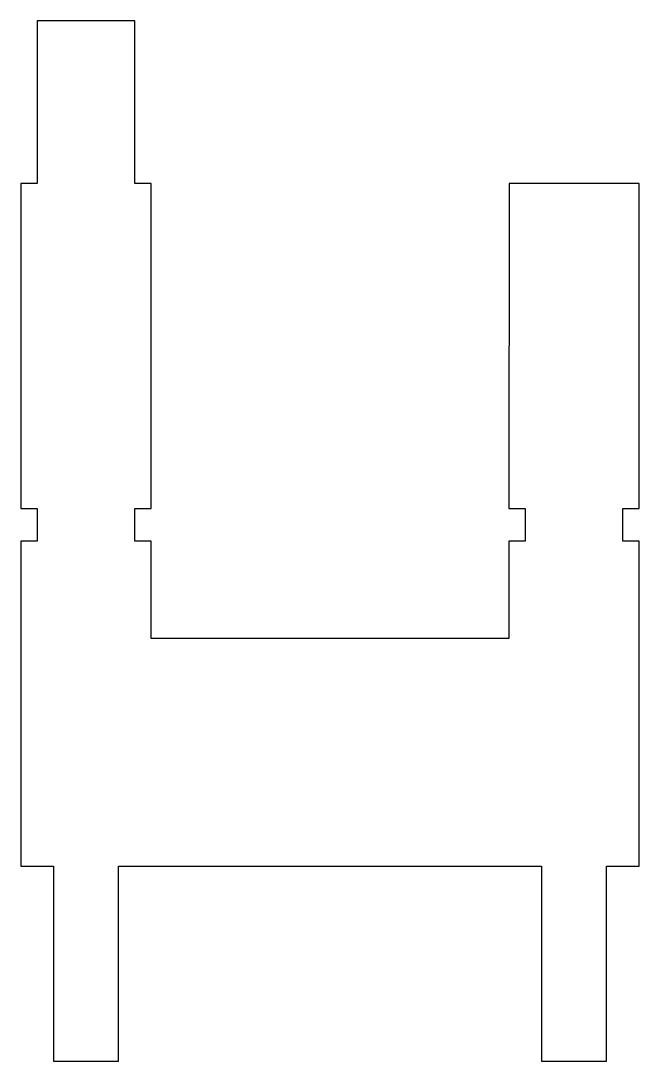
# Model space of a CAD drawing. Extents: x 0 to 19, y 0 to 32.
import ezdxf

# ---------------------------------------------------------------- set-up
doc = ezdxf.new("R2010")
doc.units = 0
doc.layers.add('Layer_1', color=7, linetype='CONTINUOUS')

msp = doc.modelspace()

# ---------------------------------------------------------------- linework, layer by layer
at = {"layer": 'Layer_1', "color": 7}
for p, q in [((0.500156, 32.000002), (0.500271, 27.000001)), ((3.500155, 32.000002), (0.500156, 32.000002)), ((3.500271, 27.000001), (3.500155, 32.000002)), ((0.500271, 27.000001), (0.000272, 27.000001)), ((0.000272, 27.000001), (0.000272, 17.000001)), ((4.000273, 27.000001), (3.500271, 27.000001)), ((4.000397, 17.000001), (4.000273, 27.000001)), ((15.000626, 27.000001), (15.000398, 17.000001)), ((19.000243, 27.000001), (15.000626, 27.000001)), ((19.000398, 17.000001), (19.000243, 27.000001)), ((0.000272, 17.000001), (0.500271, 17.000001)), ((0.500271, 17.000001), (0.500271, 16)), ((3.500398, 16), (3.500398, 17.000001)), ((3.500398, 17.000001), (4.000397, 17.000001)), ((15.000398, 17.000001), (15.5004, 17.000001)), ((15.5004, 17.000001), (15.5004, 16)), ((18.500399, 16), (18.500399, 17.000001)), ((18.500399, 17.000001), (19.000398, 17.000001)), ((0.000272, 16), (-0.000001, 6.00013)), ((0.500271, 16), (0.000272, 16)), ((4.000397, 16), (3.500398, 16)), ((4.000295, 13.000004), (4.000397, 16)), ((15.000398, 16), (15.000344, 13.000004)), ((15.5004, 16), (15.000398, 16)), ((19.000398, 16), (18.500399, 16)), ((18.999834, 6.00013), (19.000398, 16)), ((15.000344, 13.000004), (4.000295, 13.000004)), ((-0.000001, 6.00013), (0.999999, 6.00013)), ((0.999999, 6.00013), (1.000152, 0.000001)), ((3.000151, 0.000001), (2.999998, 6.00013)), ((2.999998, 6.00013), (15.999995, 6.00013)), ((15.999995, 6.00013), (16.000153, 0.000001)), ((18.000155, 0.000001), (17.999997, 6.00013)), ((17.999997, 6.00013), (18.999834, 6.00013)), ((1.000152, 0.000001), (3.000151, 0.000001)), ((16.000153, 0.000001), (18.000155, 0.000001))]:
    msp.add_line(p, q, dxfattribs=at)

doc.saveas('drawing.dxf')
